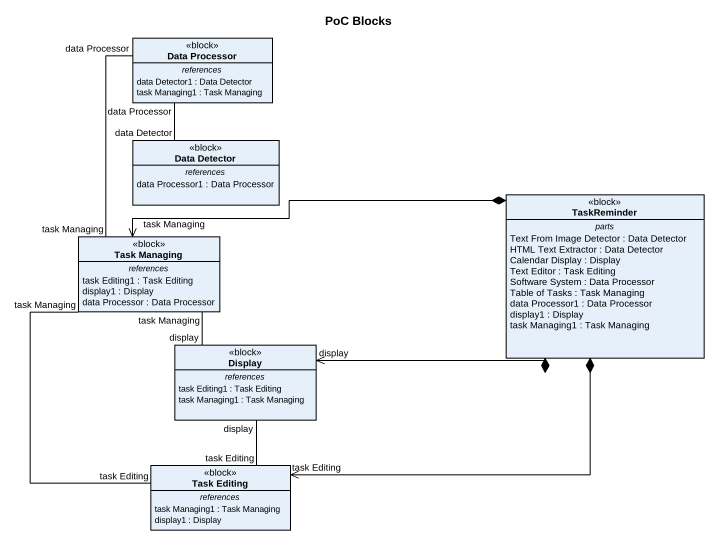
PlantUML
@startuml
title PoC Blocks
hide circle
hide empty members
class "Data Processor" as Data_Processor <<block>> {
  -- references --
  data Detector1 : Data Detector
  task Managing1 : Task Managing
}
class "Data Detector" as Data_Detector <<block>> {
  -- references --
  data Processor1 : Data Processor
}
class TaskReminder <<block>> {
  -- parts --
  Text From Image Detector : Data Detector
  HTML Text Extractor : Data Detector
  Calendar Display : Display
  Text Editor : Task Editing
  Software System : Data Processor
  Table of Tasks : Task Managing
  data Processor1 : Data Processor
  display1 : Display
  task Managing1 : Task Managing
}
class "Task Managing" as Task_Managing <<block>> {
  -- references --
  task Editing1 : Task Editing
  display1 : Display
  data Processor : Data Processor
}
class Display <<block>> {
  -- references --
  task Editing1 : Task Editing
  task Managing1 : Task Managing
}
class "Task Editing" as Task_Editing <<block>> {
  -- references --
  task Managing1 : Task Managing
  display1 : Display
}
Data_Processor "data Processor" -- "task Managing" Task_Managing
Data_Detector "data Detector" -up- "data Processor" Data_Processor
TaskReminder *-left-> "task Managing" Task_Managing
TaskReminder *-left-> "display" Display
TaskReminder *-left-> "task Editing" Task_Editing
Task_Managing "task Managing" -- "display" Display
Task_Managing "task Managing" -- "task Editing" Task_Editing
Display "display" -- "task Editing" Task_Editing
@enduml
